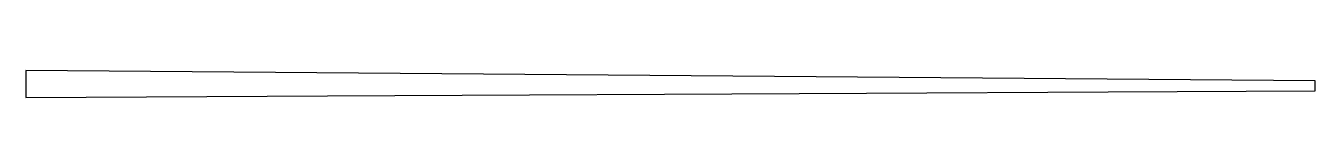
# Model space of a CAD drawing. Header units: millimetres. Extents: x 0 to 443, y 0 to 9.
import ezdxf

# ---------------------------------------------------------------- set-up
doc = ezdxf.new("R2010")
doc.units = ezdxf.units.MM

msp = doc.modelspace()

# ---------------------------------------------------------------- linework, layer by layer
msp.add_lwpolyline([(443, 5.72), (0, 9.21), (0, 0), (103.63, 0.54), (288.85, 1.48), (371.89, 1.9), (443, 2.24)], close=True)

doc.saveas('drawing.dxf')
